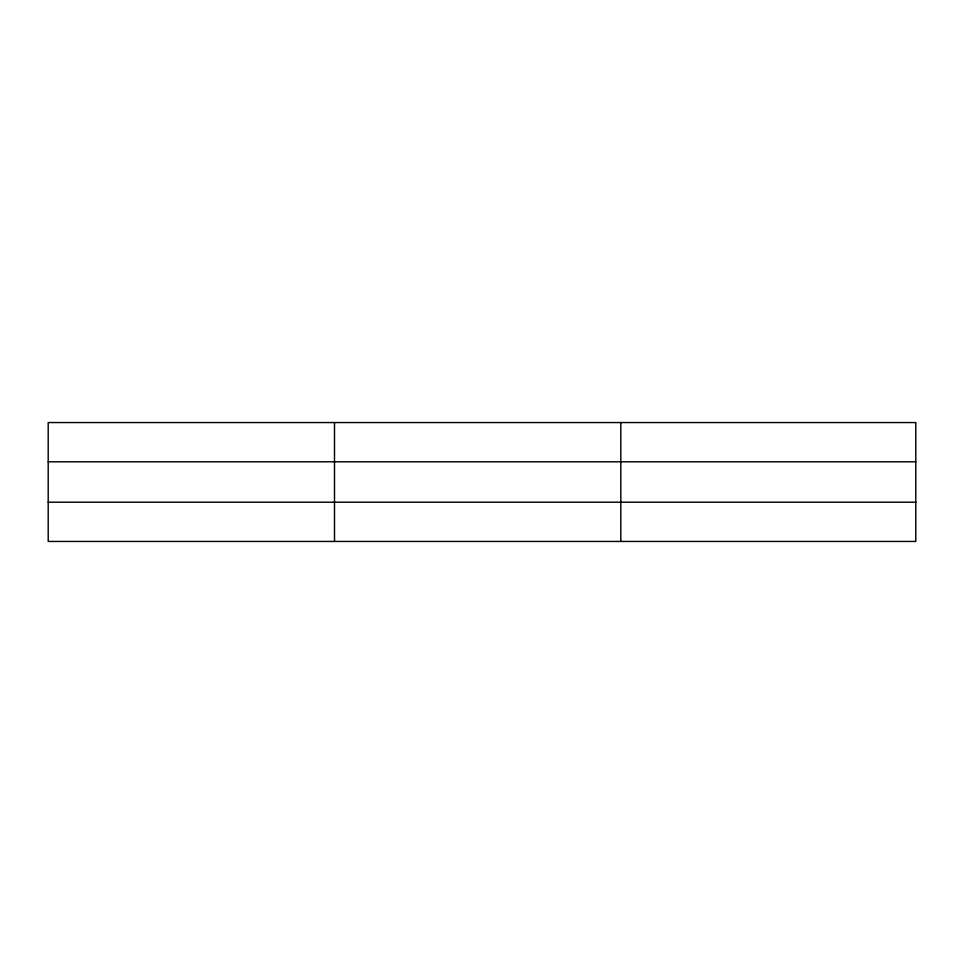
<?xml version="1.0" encoding="UTF-8"?>
<svg xmlns="http://www.w3.org/2000/svg" width="964" height="964" viewBox="0 0 964 964"><rect width="100%" height="100%" fill="white"/><g stroke="black" fill="none" stroke-linecap="round" stroke-linejoin="round"><path stroke-width="1.45" d="M334.508 422.557L334.508 541.443M620.816 422.557L620.816 541.443M915.8 502.208L915.8 541.443L48.2 541.443L48.2 422.557L915.8 422.557L915.8 502.208L48.2 502.208M48.2 461.792L915.8 461.792"/></g></svg>
